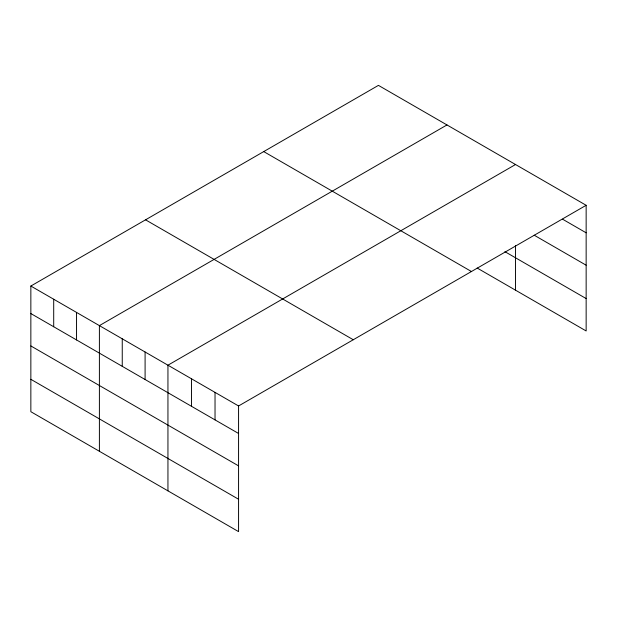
<?xml version="1.0" encoding="UTF-8"?>
<svg xmlns="http://www.w3.org/2000/svg" width="617" height="617" viewBox="0 0 617 617"><rect width="100%" height="100%" fill="white"/><g stroke="black" fill="none" stroke-linecap="round" stroke-linejoin="round"><path stroke-width="0.93" d="M586.15 205.291L378.429 85.37L30.85 286.041L30.85 411.709L238.571 531.63L238.571 405.971L586.15 205.291L586.15 330.959L477.172 268.04M446.978 124.942L99.399 325.614L99.399 451.282M515.527 164.523L167.947 365.195L167.947 490.854M562.611 219.22L586.15 232.81M534.199 235.208L586.15 265.202M504.914 251.667L586.15 298.566M263.729 151.589L471.45 271.519M145.55 219.822L353.271 339.743M30.85 286.041L238.571 405.971M30.85 313.559L238.571 433.481M30.85 345.944L238.571 465.874M30.85 379.316L238.571 499.246M515.527 245.404L515.527 290.183M215.032 392.373L215.032 419.892M191.486 378.784L191.486 406.302M145.095 351.998L145.095 379.517M122.251 338.81L122.251 366.328M76.547 312.426L76.547 339.944M53.702 299.237L53.702 326.748"/></g></svg>
